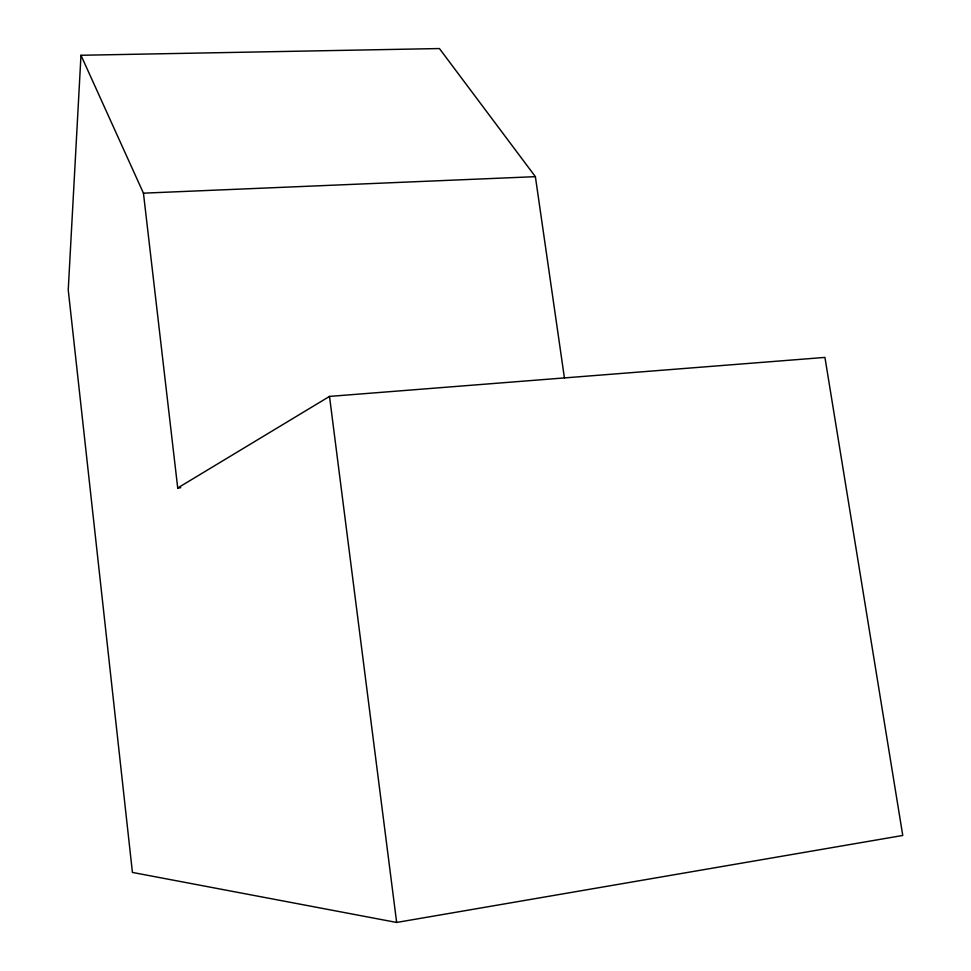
<?xml version="1.0" encoding="UTF-8"?>
<svg xmlns="http://www.w3.org/2000/svg" width="971" height="971" viewBox="0 0 971 971"><rect width="100%" height="100%" fill="white"/><g stroke="black" fill="none" stroke-linecap="round" stroke-linejoin="round"><path stroke-width="1.46" d="M80.981 55.274L68.237 289.941L132.42 872.431L396.654 922.45L902.763 835.461L824.937 357.413L329.509 396.411L177.717 487.988L143.441 193.168L80.981 55.274L439.426 48.55L535.385 176.661L564.406 377.816M177.717 487.988L180.74 487.709M143.441 193.168L535.385 176.661M329.509 396.411L396.654 922.45"/></g></svg>
